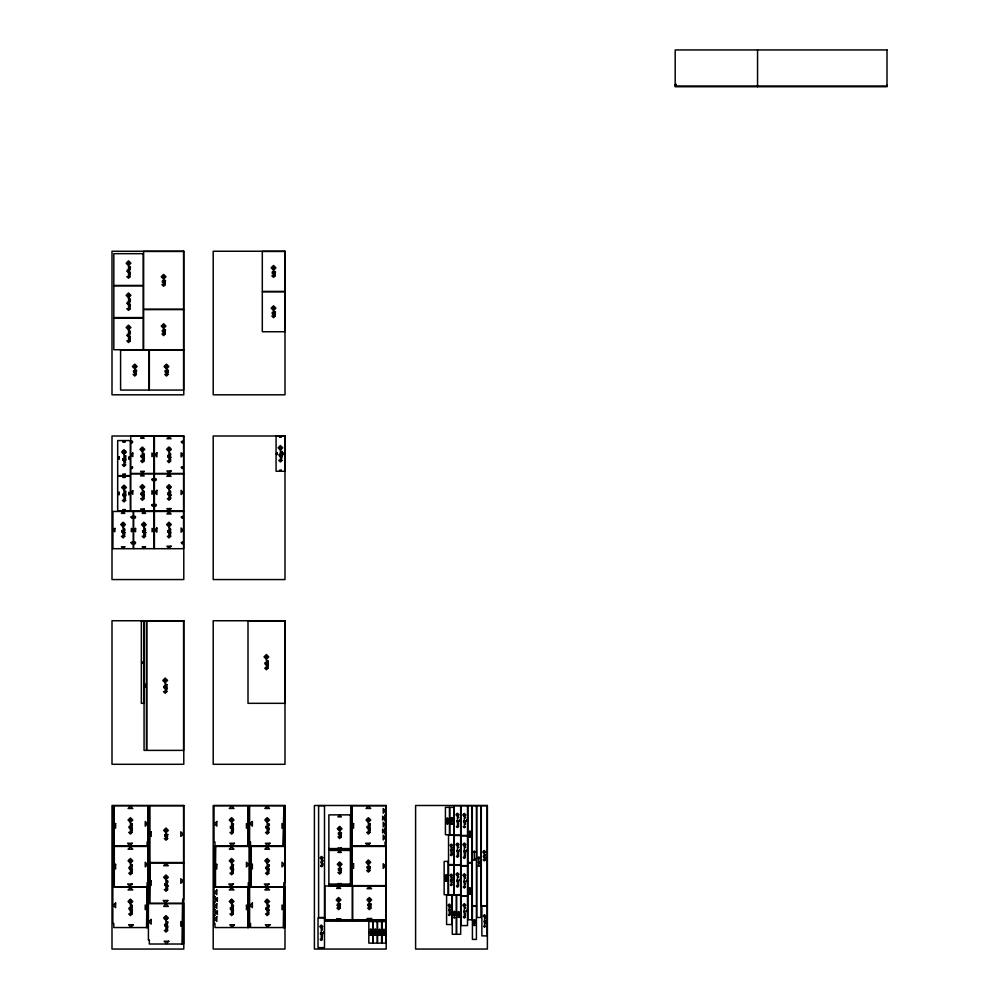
<?xml version="1.0" encoding="UTF-8"?>
<svg xmlns="http://www.w3.org/2000/svg" width="999" height="999" viewBox="0 0 999 999"><rect width="100%" height="100%" fill="white"/><g stroke="black" fill="none" stroke-linecap="round" stroke-linejoin="round"><path stroke-width="1.5" d="M128.796 274.55L130.07 275.187M128.796 306.705L130.07 307.33M128.796 338.861L130.07 339.485M166.246 836.513L167.52 837.137M339.897 834.864L341.183 835.489M339.897 870.429L341.183 871.053M338.836 905.993L340.122 906.617M368.656 868.368L369.917 869.055M369.58 905.993L370.866 906.617M379.932 933.553L379.87 934.465M384.315 933.553L384.253 934.465M124.65 458.466L125.812 458.254M124.65 493.906L125.812 493.706M165.846 686.825L166.995 686.613M267.045 663.286L268.194 663.086M267.045 666.683L268.194 666.47M321.953 861.812L322.677 861.675M484.64 855.931L485.352 855.793M470.379 892.669L470.217 893.755M232.018 826.797L233.092 827.459M232.018 908.291L233.092 908.94M267.582 826.797L268.669 827.459M267.582 908.291L268.669 908.94M474.775 858.303L474.987 859.327M479.495 861.862L479.645 861.675M447.902 822.339L447.714 822.964M449.612 907.991L449.438 907.979M484.89 918.73L484.715 918.718M322.277 929.932L322.377 929.819M322.215 937.849L322.34 937.911M451.998 847.989L452.072 847.889M451.998 877.996L452.072 877.909M474.075 851.635L474.5 852.06M484.265 916.108L484.74 916.582M127.71 270.891L127.298 271.378L128.109 270.379L127.273 270.03M127.71 303.047L127.298 303.534L128.109 302.535L127.273 302.185M127.71 335.202L127.298 335.689L128.109 334.69L127.273 334.34M162.775 282.005L162.775 281.693M133.941 371.765L133.941 371.441M162.775 331.343L162.775 331.019M123.177 459.752L123.177 459.44M165.622 371.765L165.622 371.441M123.177 494.88L122.765 495.367L123.589 494.368L122.74 494.018M141.533 456.168L141.134 456.655L141.945 455.656L141.096 455.307M122.265 531.743L122.265 531.418M141.533 493.793L141.134 494.28L141.945 493.281L141.096 492.932M168.157 456.168L167.757 456.655L168.569 455.656L167.72 455.307M143.007 531.743L143.007 531.418M168.157 493.793L167.757 494.28L168.569 493.281L167.72 492.932M272.715 273.089L272.715 272.777M168.157 531.743L168.157 531.418M272.715 313.424L272.715 313.112M164.36 687.337L164.36 687.012M279.608 455.357L279.608 455.044M129.595 827.534L129.595 827.222M129.595 868.281L129.595 867.969M129.595 909.028L129.595 908.715M165.16 835.776L165.16 835.464M165.16 884.752L165.16 884.44M265.559 663.798L265.559 663.486M165.16 925.499L165.16 925.186M230.794 827.534L230.794 827.222M230.794 868.281L230.794 867.969M266.358 827.534L266.358 827.222M230.794 909.028L230.794 908.715M266.358 868.281L266.358 867.969M266.358 909.028L266.358 908.715M321.041 862.624L320.941 861.962M338.811 834.128L338.811 833.815M338.811 869.692L338.811 869.38M367.557 827.534L367.557 827.222M320.654 933.141L320.604 933.99L320.467 933.066M337.749 904.944L337.35 905.431L338.162 904.432L337.312 904.083M367.557 867.694L367.557 867.382M368.494 904.944L368.094 905.431L368.906 904.432L368.057 904.083M456.655 820.716L456.78 821.64L456.83 820.791M463.786 822.189L463.686 820.966M456.655 850.511L456.78 851.435L456.83 850.586M463.786 851.797L463.686 851.123M456.655 880.319L456.78 881.243L456.83 880.394M463.786 881.955L463.686 881.268M483.441 856.006L483.566 856.892L483.628 856.081M463.786 911.937L463.686 911.25M484.128 921.84L484.053 921.29M131.631 827.522L131.518 826.822L131.369 827.522M131.631 868.268L131.518 867.569L131.369 868.268M232.829 868.268L232.717 867.569L232.567 868.268M268.394 868.268L268.281 867.569L268.132 868.268M369.593 827.522L369.48 826.822L369.33 827.522M479.345 863.136L479.07 862.524M452.122 883.016L451.71 882.616M485.339 857.517L484.84 857.03M128.534 265.559L130.894 263.212L128.534 260.851L126.186 263.212L128.534 265.559L128.534 276.598M128.534 297.714L130.894 295.367L128.534 293.007L126.186 295.367L128.534 297.714L128.534 308.753M163.611 279.096L165.959 276.748L163.611 274.4L161.251 276.748L163.611 279.096L163.611 284.64M128.534 329.87L130.894 327.522L128.534 325.162L126.186 327.522L128.534 329.87L128.534 340.896M163.611 328.434L165.959 326.086L163.611 323.726L161.251 326.086L163.611 328.434L163.611 333.978M134.778 368.856L137.125 366.508L134.778 364.148L132.417 366.508L134.778 368.856L134.778 374.4M166.458 368.856L168.806 366.508L166.458 364.148L164.111 366.508L166.458 368.856L166.458 374.4M273.539 270.192L275.899 267.832L273.539 265.484L271.191 267.832L273.539 270.192L273.539 275.736M124.013 454.395L126.361 452.035L124.013 449.687L121.653 452.035L124.013 454.395L124.013 464.847M273.539 310.514L275.899 308.167L273.539 305.819L271.191 308.167L273.539 310.514L273.539 316.059M142.37 451.735L144.718 449.388L142.37 447.028L140.01 449.388L142.37 451.735L142.37 460.964M124.013 489.835L126.361 487.487L124.013 485.127L121.653 487.487L124.013 489.835L124.013 500.299M168.993 451.673L171.341 449.313L168.993 446.965L166.633 449.313L168.993 451.673L168.993 461.038M142.37 489.298L144.718 486.938L142.37 484.59L140.01 486.938L142.37 489.298L142.37 498.663M123.102 526.923L125.449 524.562L123.102 522.215L120.742 524.562L123.102 526.923L123.102 536.288M168.993 489.36L171.341 487.012L168.993 484.652L166.633 487.012L168.993 489.36L168.993 498.601M143.831 526.985L146.191 524.637L143.831 522.277L141.483 524.637L143.831 526.985L143.831 536.226M168.993 526.923L171.341 524.562L168.993 522.215L166.633 524.562L168.993 526.923L168.993 536.288M280.419 450.124L282.717 447.827L280.419 445.529L278.122 447.827L280.419 450.124L280.419 460.327M145.242 685.214L145.242 684.315L145.242 686.713M165.197 682.767L167.545 680.419L165.197 678.059L162.837 680.419L165.197 682.767L165.197 691.633M266.396 659.228L268.743 656.88L266.396 654.52L264.036 656.88L266.396 659.228L266.396 668.094M130.419 822.427L132.78 820.067L130.419 817.719L128.072 820.067L130.419 822.427L130.419 832.379M130.419 863.173L132.78 860.813L130.419 858.466L128.072 860.813L130.419 863.173L130.419 873.126M165.984 832.741L168.344 830.381L165.984 828.034L163.636 830.381L165.984 832.741L165.984 838.548M130.419 903.845L132.78 901.498L130.419 899.137L128.072 901.498L130.419 903.845L130.419 913.948M165.984 879.644L168.344 877.297L165.984 874.937L163.636 877.297L165.984 879.644L165.984 889.61M231.618 822.352L233.978 820.004L231.618 817.657L229.27 820.004L231.618 822.352L231.618 832.454M165.984 920.316L168.344 917.969L165.984 915.608L163.636 917.969L165.984 920.316L165.984 930.419M267.183 822.352L269.543 820.004L267.183 817.657L264.835 820.004L267.183 822.352L267.183 832.454M231.618 863.173L233.978 860.813L231.618 858.466L229.27 860.813L231.618 863.173L231.618 873.126M267.183 863.173L269.543 860.813L267.183 858.466L264.835 860.813L267.183 863.173L267.183 873.126M231.618 903.845L233.978 901.498L231.618 899.137L229.27 901.498L231.618 903.845L231.618 913.948M339.648 831.093L341.995 828.733L339.648 826.385L337.287 828.733L339.648 831.093L339.648 836.9M267.183 903.845L269.543 901.498L267.183 899.137L264.835 901.498L267.183 903.845L267.183 913.948M321.553 859.34L323.014 857.879L321.553 856.418L320.092 857.879L321.553 859.34L321.553 865.746M368.381 822.427L370.741 820.067L368.381 817.719L366.034 820.067L368.381 822.427L368.381 832.379M339.648 866.657L341.995 864.297L339.648 861.95L337.287 864.297L339.648 866.657L339.648 872.464M368.381 864.659L370.741 862.299L368.381 859.952L366.034 862.299L368.381 864.659L368.381 870.466M338.586 902.222L340.934 899.874L338.586 897.514L336.226 899.874L338.586 902.222L338.586 908.029M321.291 928.059L322.789 926.56L321.291 925.049L319.78 926.56L321.291 928.059L321.291 939.397M447.427 819.48L448.226 818.681L447.427 817.881L446.628 818.681L447.427 819.48L447.427 823.663M451.81 819.192L452.609 818.393L451.81 817.594L451.011 818.393L451.81 819.192L451.81 823.95M369.33 902.222L371.678 899.874L369.33 897.514L366.97 899.874L369.33 902.222L369.33 908.029M457.467 816.258L458.978 814.759L457.467 813.248L455.956 814.759L457.467 816.258L457.467 826.51M464.323 816.445L465.821 814.934L464.323 813.423L462.812 814.934L464.323 816.445L464.323 826.685M451.198 846.478L452.41 845.266L451.198 844.043L449.987 845.266L451.198 846.478L451.198 854.807M370.829 930.481L371.628 929.682L370.829 928.883L370.03 929.682L370.829 930.481L370.829 935.239M469.905 832.542L470.704 831.742L469.905 830.943L469.105 831.742L469.905 832.542L469.905 836.725M457.467 846.066L458.978 844.555L457.467 843.044L455.956 844.555L457.467 846.066L457.467 856.305M375.212 930.481L376.011 929.682L375.212 928.883L374.413 929.682L375.212 930.481L375.212 935.239M379.595 930.768L380.394 929.969L379.595 929.17L378.796 929.969L379.595 930.768L379.595 934.952M464.323 846.041L465.821 844.542L464.323 843.031L462.812 844.542L464.323 846.041L464.323 857.379M383.978 930.768L384.777 929.969L383.978 929.17L383.179 929.969L383.978 930.768L383.978 934.952M446.141 876.198L446.94 875.399L446.141 874.6L445.342 875.399L446.141 876.198L446.141 880.968M474.338 852.684L475.187 851.835L474.338 850.986L473.501 851.835L474.338 852.684L474.338 859.827M451.198 876.498L452.41 875.274L451.198 874.063L449.987 875.274L451.198 876.498L451.198 884.752M457.467 875.823L458.978 874.312L457.467 872.801L455.956 874.312L457.467 875.823L457.467 886.15M478.846 858.591L479.695 857.741L478.846 856.892L477.997 857.741L478.846 858.591L478.846 865.696M484.24 853.458L485.689 851.997L484.24 850.536L482.779 851.997L484.24 853.458L484.24 859.852M464.323 876.747L465.821 875.236L464.323 873.738L462.812 875.236L464.323 876.747L464.323 886.987M449.288 906.468L450.499 905.256L449.288 904.033L448.064 905.256L449.288 906.468L449.288 914.722M469.905 889.472L470.704 888.673L469.905 887.874L469.105 888.673L469.905 889.472L469.905 894.23M454.283 912.824L455.082 912.025L454.283 911.225L453.484 912.025L454.283 912.824L454.283 917.594M464.323 906.68L465.821 905.169L464.323 903.67L462.812 905.169L464.323 906.68L464.323 917.007M458.666 913.123L459.465 912.324L458.666 911.525L457.867 912.324L458.666 913.123L458.666 917.294M474.413 921.178L475.212 920.379L474.413 919.579L473.613 920.379L474.413 921.178L474.413 925.361M484.552 917.207L485.776 915.983L484.552 914.772L483.341 915.983L484.552 917.207L484.552 926.348M143.993 454.17L143.656 453.146L143.332 454.195M170.617 454.095L170.28 453.084L169.955 454.133M143.993 491.733L143.656 490.709L143.332 491.758M170.617 491.795L170.28 490.771L169.955 491.82M124.725 529.358L124.388 528.334L124.063 529.383M145.467 529.42L145.13 528.396L144.805 529.445M170.617 529.358L170.28 528.334L169.955 529.383M129.133 262.999C128.409 260.477 127.872 264.398 128.209 262.05M129.133 296.453C128.409 293.968 127.872 297.839 128.209 295.529M129.133 327.31C128.409 324.787 127.872 328.708 128.209 326.361M129.133 328.609C128.409 326.086 127.872 330.007 128.209 327.672M142.957 449.163C142.233 446.678 141.708 450.537 142.033 448.226M142.957 488.036C142.233 485.551 141.708 489.41 142.033 487.112M169.58 486.775C168.856 484.315 168.332 488.136 168.669 485.851M168.406 524.775C169.143 527.297 169.68 523.376 169.343 525.724M169.593 524.35C168.856 521.84 168.319 525.749 168.656 523.414M232.218 821.091C231.493 818.581 230.944 822.489 231.293 820.154M231.031 901.71C231.768 904.22 232.305 900.311 231.968 902.646M321.903 858.553L321.366 858.016M457.854 814.622L457.255 814.01M464.697 814.797L464.11 814.197M321.641 926.373L321.091 925.811M451.511 875.174L451.024 874.674M464.697 905.032L464.11 904.432M142.507 661.837L142.507 662.799M232.829 827.459L232.717 826.747L232.567 827.459M167.195 884.739L167.083 884.04L166.933 884.739M131.631 908.94L131.518 908.241L131.369 908.94M268.394 827.459L268.281 826.747L268.132 827.459M167.195 925.424L167.083 924.712L166.933 925.424M232.829 908.94L232.717 908.241L232.567 908.94M268.394 908.94L268.281 908.241L268.132 908.94M129.87 269.742L129.62 269.081L129.433 269.767M129.87 301.898L129.62 301.236L129.433 301.923M129.87 334.053L129.62 333.391L129.433 334.078M125.35 461.975L125.1 461.313L124.9 462M125.35 497.415L125.1 496.753L124.9 497.44M281.73 457.53L281.481 456.88L281.293 457.554M470.367 835.064L470.129 834.128M470.367 893.743L470.429 893.081M144.093 455.169L143.007 455.069M170.742 455.082L169.63 455.007M144.118 492.707L143.007 492.632M170.717 492.794L169.63 492.694M124.825 530.357L123.726 530.257M145.554 530.419L144.468 530.319M170.717 530.357L169.63 530.257M450.686 850.161L450.537 850.549M450.686 880.144L450.649 880.818L450.537 880.082M130.819 826.872L131.893 827.522M130.819 867.607L131.893 868.268M166.383 884.09L167.47 884.739M130.819 908.291L131.893 908.94M232.018 867.607L233.092 868.268M267.582 867.607L268.669 868.268M166.383 924.762L167.47 925.424M368.781 826.872L369.867 827.522M128.034 294.205L127.86 295.105L128.621 294.23L129.445 295.155M163.099 276.885L162.924 277.772L163.699 276.91L164.51 277.834M122.602 524.712L122.427 525.599L123.177 524.737L123.988 525.649M164.685 679.258L164.51 680.157L165.285 679.283L166.096 680.207M266.683 820.129L266.496 821.028L267.27 820.154L268.094 821.091M165.522 918.168L165.359 919.005L166.071 918.193L166.833 919.055M463.998 815.022L464.897 815.634M450.949 844.667L451.66 845.142M457.142 843.818L458.042 844.43M464.023 843.793L464.86 844.367M457.142 873.576L458.042 874.187M463.998 874.5L464.897 875.099M463.998 875.336L464.897 875.936M449.026 904.657L449.75 905.843L448.838 905.481M484.303 915.396L485.027 915.883M163.187 275.599C161.651 276.748 165.534 276.76 164.073 275.624M163.212 326.298C161.763 327.385 165.422 327.397 164.048 326.323M123.589 487.649C122.053 488.798 125.936 488.811 124.475 487.674M124.975 498.176L125.012 498.888L125.612 498.189M129.995 818.918C128.446 820.079 132.368 820.104 130.906 818.943M129.995 820.216C128.446 821.378 132.368 821.403 130.906 820.241M165.572 829.232C164.048 830.369 167.894 830.381 166.458 829.257M231.194 818.855C229.633 820.017 233.579 820.029 232.105 818.88M129.982 900.336C128.409 901.523 132.405 901.535 130.906 900.361M231.194 860.963C229.633 862.125 233.579 862.149 232.105 860.988M266.77 859.664C265.235 860.801 269.106 860.826 267.657 859.689M339.21 864.447C337.662 865.609 341.596 865.634 340.122 864.472M338.162 898.713C336.601 899.874 340.534 899.899 339.061 898.738M457.192 874.412L457.23 875.049L457.767 874.437M469.767 888.273L469.63 888.973M464.048 905.269L464.073 905.906L464.622 905.281M451.635 853.596L451.935 853.196M322.565 863.436L322.165 862.911M465.372 824.587L464.947 824.038M465.372 884.889L464.947 884.352M162.338 281.543L163.187 281.169L162.338 280.831M272.265 272.64L273.114 272.265L272.265 271.915M162.338 330.881L163.187 330.507L162.338 330.157M133.504 371.303L134.353 370.929L133.504 370.579M272.265 312.962L273.114 312.587L272.265 312.25M165.185 371.303L166.034 370.929L165.185 370.579M122.74 459.29L123.589 458.916L122.74 458.566M279.183 454.907L280.007 454.545L279.183 454.208M121.828 531.281L122.677 530.906L121.828 530.556M142.57 531.281L143.406 530.906L142.57 530.556M167.72 531.281L168.569 530.906L167.72 530.556M163.923 686.875L164.773 686.5L163.923 686.151M265.122 663.336L265.971 662.961L265.122 662.612M129.146 827.085L129.995 826.71L129.146 826.36M164.723 835.314L165.559 834.939L164.723 834.59M129.146 867.831L129.995 867.444L129.146 867.107M230.344 827.085L231.194 826.71L230.344 826.36M265.921 827.085L266.758 826.71L265.921 826.36M164.723 884.302L165.559 883.928L164.723 883.578M129.146 908.566L129.995 908.191L129.146 907.841M230.344 867.831L231.194 867.444L230.344 867.107M338.374 833.666L339.223 833.291L338.374 832.954M265.921 867.831L266.758 867.444L265.921 867.107M367.12 827.085L367.957 826.71L367.12 826.36M164.723 925.049L165.559 924.662L164.723 924.325M230.344 908.566L231.194 908.191L230.344 907.841M338.374 869.242L339.223 868.855L338.374 868.518M265.921 908.566L266.758 908.191L265.921 907.841M463.736 821.765L463.499 820.891M367.12 867.232L367.957 866.857L367.12 866.52M469.48 834.527L469.755 834.565M478.384 862.025L478.546 862.487M448.851 910.501L448.626 910.052M453.858 915.096L454.133 915.146M458.241 915.096L458.516 915.146M129.133 274.837L130.07 274.475M129.133 306.98L130.07 306.631M129.133 339.136L130.07 338.786M166.583 836.787L167.52 836.438M340.247 835.139L341.183 834.789M340.247 870.703L341.183 870.354M368.981 868.705L369.917 868.356M339.185 906.268L340.122 905.918M369.93 906.268L370.866 905.918M451.935 818.78L451.948 818.006M129.171 274.263L129.882 273.564M164.236 282.367L164.96 281.656M129.171 306.418L129.882 305.719M274.176 273.451L274.887 272.752M129.171 338.574L129.882 337.874M164.236 331.693L164.96 330.994M274.176 313.786L274.887 313.074M135.414 372.115L136.126 371.416M167.095 372.115L167.807 371.416M124.65 457.892L125.362 457.192M143.007 456.106L143.819 455.469M143.007 459.34L143.719 458.641M169.63 456.043L170.342 455.332M169.63 459.415L170.342 458.716M124.65 493.344L125.362 492.632M143.007 493.668L143.719 492.969M281.044 453.546L281.743 452.859M143.007 497.04L143.819 496.403M169.63 493.731L170.342 493.031M169.63 496.978L170.342 496.266M123.739 531.293L124.45 530.594M123.739 534.665L124.45 533.966M144.468 531.356L145.18 530.656M144.468 534.602L145.18 533.891M169.63 531.293L170.342 530.594M169.63 534.665L170.342 533.966M165.834 686.251L166.546 685.551M165.834 689.647L166.546 688.948M267.033 662.724L267.744 662.012M267.033 666.108L267.744 665.409M131.056 830.756L131.768 830.057M166.621 836.225L167.333 835.526M232.255 830.831L232.967 830.132M131.056 871.503L131.768 870.803M267.819 830.831L268.531 830.132M340.284 834.577L340.996 833.878M166.621 887.986L167.333 887.274M369.018 830.756L369.842 830.132M232.255 871.503L232.967 870.803M267.819 871.503L268.531 870.803M131.056 912.324L131.768 911.612M340.284 870.141L341.096 869.505M369.018 868.143L369.73 867.444M166.621 928.795L167.333 928.096M232.255 912.324L232.967 911.612M267.819 912.324L268.531 911.612M339.223 905.706L340.047 905.069M369.967 905.706L370.791 905.069M449.875 913.198L450.212 913.998M454.92 913.311L454.807 913.935M675.187 84.253L676.186 84.253M675.187 85.252L676.186 85.252M675.187 86.014L887 86.014M127.635 263.861L129.458 263.861L128.859 263.361M129.171 266.97L130.432 266.97M272.64 267.183L274.463 267.183L273.863 266.683M129.171 267.882L130.432 267.882M127.273 270.891L127.71 271.216M127.273 271.616L128.097 272.128M274.176 271.603L275.437 271.603M274.176 272.515L275.437 272.515M272.265 273.489L273.102 274.013M275.062 273.664L274.375 274.325M274.176 274.325L275.062 274.325M164.236 280.519L165.497 280.519M164.236 281.431L165.497 281.431M162.338 282.405L163.162 282.917M165.122 282.58L164.435 283.229M164.236 283.229L165.122 283.229M129.171 299.126L130.432 299.126M129.171 300.037L130.432 300.037M127.273 303.047L127.71 303.371M127.273 303.771L128.097 304.283M274.176 311.938L275.437 311.938M274.176 312.849L275.437 312.849M272.265 313.823L273.102 314.335M275.062 313.998L274.375 314.648M274.176 314.648L275.062 314.648M162.775 325.749L164.46 325.749L163.262 324.925L163.262 326.024M164.236 329.845L165.497 329.845M164.236 330.756L165.497 330.756M129.171 331.281L130.432 331.281M162.338 331.743L163.162 332.255M165.122 331.905L164.435 332.567M129.171 332.192L130.432 332.192M164.236 332.567L165.122 332.567M127.273 335.202L127.71 335.514M127.273 335.914L128.097 336.438M135.414 370.267L136.676 370.267M167.095 370.267L168.356 370.267M135.414 371.178L136.676 371.178M167.095 371.178L168.356 371.178M133.504 372.165L134.328 372.677M165.185 372.165L166.021 372.677M136.301 372.327L135.602 372.989M167.982 372.327L167.283 372.989M135.414 372.989L136.301 372.989M167.095 372.989L167.982 372.989M279.558 448.476L281.306 448.476L280.731 447.989M281.044 451.498L282.28 451.498L281.044 452.072L282.28 452.622L281.044 452.622M282.193 453.896L281.056 454.095M143.893 454.408L143.194 455.069M170.517 454.345L169.818 455.007M281.044 454.82L282.28 454.82M124.638 455.806L125.911 455.806L124.638 456.393L125.911 456.955L124.638 456.955M279.183 455.744L279.995 456.256M281.044 455.706L282.28 455.706M141.096 456.168L141.533 456.493M167.72 456.168L168.157 456.493M141.096 456.893L141.92 457.405M167.72 456.893L168.544 457.405M169.63 456.768C171.965 455.931 170.205 458.866 170.192 456.768M143.007 457.317L144.256 457.317M169.63 457.829L170.891 457.829M143.007 458.004L143.906 458.004M169.63 458.479L170.242 457.829M281.044 458.603L281.88 458.266M124.638 459.203L125.911 459.203M143.007 459.552L144.168 459.552M169.63 459.627L170.792 459.627M122.74 460.152L123.564 460.664M124.638 460.114L125.911 460.114M124.638 491.246L125.911 491.246L124.638 491.833L125.911 492.407L124.638 492.407M143.893 491.97L143.194 492.632M170.517 492.032L169.818 492.694M141.096 493.793L141.533 494.118M167.72 493.793L168.157 494.118M141.096 494.517L141.92 495.029M143.007 494.405C145.342 493.556 143.581 496.491 143.569 494.405M167.72 494.517L168.544 495.029M124.638 494.642L125.911 494.642M122.74 494.88L123.177 495.204M169.63 494.942L170.879 494.942M122.74 495.604L123.564 496.116M124.638 495.554L125.911 495.554M143.007 495.454L144.268 495.454M169.63 495.629L170.529 495.629M143.007 496.103L143.619 495.454M143.007 497.252L144.168 497.252M169.63 497.177L170.792 497.177M143.007 525.524L144.68 525.524L143.494 524.712L143.494 525.786M124.613 529.595L123.926 530.257M145.355 529.657L144.668 530.319M170.517 529.595L169.818 530.257M123.726 532.03C126.074 531.181 124.313 534.115 124.301 532.03M169.63 532.03C171.965 531.181 170.205 534.115 170.192 532.03M121.828 532.142L122.652 532.654M142.57 532.142L143.394 532.654M167.72 532.142L168.544 532.654M144.468 532.567L145.729 532.567M123.726 533.079L125 533.079M169.63 533.079L170.891 533.079M144.468 533.254L145.379 533.254M123.726 533.728L124.351 533.079M169.63 533.728L170.242 533.079M123.726 534.877L124.9 534.877M144.468 534.815L145.642 534.815M169.63 534.877L170.792 534.877M265.572 656.53L267.22 656.53L266.046 655.731L266.046 656.793M265.122 664.198L265.946 664.71M267.033 664.023L268.294 664.023L267.033 664.61L268.294 665.172L267.033 665.172M164.298 681.068L166.096 681.068L165.509 680.581M165.834 687.562L167.095 687.562L165.834 688.149L167.095 688.711L165.834 688.711M163.923 687.737L164.748 688.249M166.995 690.009L165.846 690.222M457.867 817.17L458.678 817.17M464.722 817.344L465.534 817.344M457.867 817.756L458.678 817.756M464.722 817.931L465.534 817.931M367.495 819.417L369.293 819.417L368.706 818.918M457.867 820.816L458.678 820.816M464.722 821.003L465.534 821.003M457.867 821.265L458.691 821.265M464.722 821.44L465.534 820.691M457.867 822.976L458.691 822.976M464.722 823.151L465.546 823.151M464.722 823.563L465.209 822.652M232.255 823.775L233.516 823.775M267.819 823.775L269.081 823.775M131.056 823.838L132.318 823.838M369.018 823.838L370.279 823.838M457.867 824.163L458.678 824.163M131.056 824.749L132.318 824.749M232.255 824.687L233.516 824.687M267.819 824.687L269.081 824.687M369.018 824.749L370.279 824.749M457.867 825.599L458.616 825.599M232.255 825.873L233.167 825.873M267.819 825.873L268.731 825.873M131.056 825.948L131.968 825.948M369.018 825.948L369.93 825.948M232.255 826.535L232.879 825.873M267.819 826.535L268.444 825.873M131.056 826.61L131.681 825.948M369.018 826.61L369.642 825.948M129.146 827.934L129.982 828.458M230.344 827.934L231.181 828.458M265.921 827.934L266.745 828.458M367.12 827.934L367.944 828.458M232.255 828.183C234.59 827.347 232.842 830.281 232.829 828.183M267.819 828.183C270.155 827.347 268.406 830.281 268.394 828.183M131.056 828.733L132.318 828.733M369.018 828.733L370.279 828.733M232.255 829.245L233.529 829.245M267.819 829.245L269.093 829.245M131.056 829.42L131.955 829.42M369.018 829.42L369.93 829.42M338.798 829.62L340.497 829.62L339.298 828.783L339.298 829.894M232.255 829.894L232.879 829.245M267.819 829.894L268.444 829.245M131.056 830.968L132.218 830.968M232.255 831.043L233.416 831.043M267.819 831.043L268.993 831.043M369.018 830.968L370.192 830.968M470.554 834.427L470.217 835.077M338.374 834.527L339.198 835.039M164.723 836.175L165.547 836.687M463.786 845.104L464.86 845.104L464.098 844.58L464.098 845.279M457.867 846.965L458.678 846.965M464.722 846.952L465.534 846.952M451.523 847.202L452.172 847.202M457.867 847.552L458.678 847.552M464.722 847.539L465.534 847.539M451.523 847.676L452.172 847.676M328.871 848.588L350.412 848.588M328.871 849.113L350.412 849.113M451.523 850.149L452.172 850.149M451.523 850.511L452.185 850.511M457.867 850.624L458.678 850.624M464.722 850.599L465.534 850.599M457.867 851.061L458.691 851.061M464.722 851.048L465.546 851.048M451.523 851.772L452.185 851.885M483.728 851.785L484.752 851.785L484.016 851.273L484.016 851.947M451.523 852.609L451.823 852.609M464.722 852.622L465.546 852.759M457.867 852.771L458.691 852.771M451.523 853.146L452.185 853.146M457.867 853.97L458.678 853.97M464.722 853.945L465.534 853.945M464.722 855.206L465.422 855.269M457.867 855.406L458.616 855.406M321.029 857.679L322.078 857.679L321.341 857.167L321.341 857.841M484.627 857.716L485.414 857.716M484.627 858.853L485.414 858.978M129.52 860.164L131.344 860.164L130.744 859.664M129.52 861.463L131.344 861.463L130.744 860.963M367.532 861.987L369.255 861.987L368.032 861.15L368.032 862.262M321.94 863.598L322.739 863.598M338.748 863.648L340.559 863.648L339.96 863.148M131.056 864.585L132.318 864.585M232.255 864.585L233.516 864.585M267.819 864.585L269.081 864.585M321.94 864.734L322.727 864.734M321.94 864.859L322.727 864.859M131.056 865.496L132.318 865.496M232.255 865.496L233.516 865.496M267.819 865.496L269.081 865.496M131.056 866.695L131.968 866.695M232.255 866.695L233.167 866.695M267.819 866.695L268.731 866.695M131.056 867.357L131.681 866.695M232.255 867.357L232.879 866.695M267.819 867.357L268.444 866.695M367.12 868.094L367.944 868.606M129.146 868.68L129.982 869.192M230.344 868.68L231.181 869.192M265.921 868.68L266.745 869.192M131.056 869.48L132.318 869.48M232.255 869.48L233.516 869.48M267.819 869.48L269.081 869.48M131.056 870.166L131.955 870.166M232.255 870.166L233.154 870.166M267.819 870.166L268.731 870.166M338.374 870.092L339.198 870.604M131.056 871.715L132.218 871.715M232.255 871.715L233.416 871.715M267.819 871.715L268.993 871.715M457.867 876.722L458.678 876.722M165.21 876.91L166.783 876.91L165.659 876.135L165.659 877.159M451.523 877.222L452.172 877.222M457.867 877.309L458.678 877.309M451.523 877.696L452.172 877.696M464.722 877.659L465.534 877.659M165.21 878.196L166.783 878.196L165.659 877.422L165.659 878.446M464.722 878.233L465.534 878.233M451.523 880.169L452.172 880.169M457.867 880.381L458.678 880.381M451.523 880.519L452.185 880.519M457.867 880.818L458.691 880.818M166.621 881.056L167.882 881.056M464.722 881.305L465.534 881.305M464.722 881.742L465.546 881.742M166.621 881.967L167.882 881.967M451.523 881.905L452.185 881.905M457.867 882.529L458.691 882.529M166.621 883.166L167.532 883.166M457.867 883.416L458.241 883.416M464.722 883.453L465.546 883.453M166.621 883.828L167.245 883.166M328.871 884.152L350.412 884.152M457.867 884.09L458.691 884.09M328.871 884.677L350.412 884.677M164.723 885.151L165.547 885.676M457.867 885.251L458.616 885.251M166.621 885.951L167.882 885.951M166.621 886.637L167.532 886.637M166.621 888.186L167.795 888.186M368.444 899.2L370.217 899.2L369.642 898.713M337.687 900.524L339.498 900.524L338.898 900.024M230.719 900.836L232.542 900.836L231.943 900.336M266.271 900.848L268.119 900.848L267.507 900.336M337.312 904.944L337.749 905.256M368.057 904.944L368.494 905.256M131.056 905.256L132.318 905.256M232.255 905.256L233.516 905.256M267.819 905.256L269.081 905.256M337.312 905.656L338.137 906.18M368.057 905.656L368.881 906.18M131.056 906.168L132.318 906.168M232.255 906.168L233.516 906.168M267.819 906.168L269.081 906.168M449.612 907.192L450.262 907.192M131.056 907.367L131.968 907.367M232.255 907.367L233.167 907.367M267.819 907.367L268.731 907.367M449.612 907.666L450.262 907.666M464.722 907.591L465.534 907.591M131.056 908.029L131.681 907.367M232.255 908.029L232.879 907.367M267.819 908.029L268.444 907.367M464.722 908.166L465.534 908.166M129.146 909.427L129.982 909.939M230.344 909.427L231.181 909.939M265.921 909.427L266.745 909.939M131.056 909.677C133.391 908.828 131.643 911.762 131.631 909.677M232.255 909.677C234.59 908.828 232.842 911.762 232.829 909.677M267.819 909.677C270.155 908.828 268.406 911.762 268.394 909.677M449.612 910.139L450.262 910.139M449.612 910.501L450.274 910.501M131.056 910.726L132.33 910.726M232.255 910.726L233.529 910.726M267.819 910.726L269.093 910.726M464.722 911.238L465.534 911.238M131.056 911.375L131.681 910.726M232.255 911.375L232.879 910.726M267.819 911.375L268.444 910.726M464.722 911.675L465.546 911.675M449.612 911.875L450.274 911.875M131.056 912.524L132.218 912.524M232.255 912.524L233.416 912.524M267.819 912.524L268.993 912.524M449.612 912.836L450.262 912.836M464.722 913.386L465.546 913.386M464.722 914.272L465.097 914.272M464.722 914.947L465.546 914.947M464.722 916.108L465.472 916.108M165.16 917.631L166.833 917.631L165.647 916.82L165.647 917.894M484.89 917.931L485.539 917.931M484.89 918.406L485.539 918.406M324.875 919.717L352.297 919.717M352.672 919.717L385.976 919.717M324.875 920.254L352.297 920.254M352.672 920.254L385.976 920.254M484.89 920.878L485.539 920.878M484.89 921.228L485.539 921.228M166.621 921.727L167.882 921.727M166.621 922.639L167.882 922.639M484.89 922.502L485.539 922.614M484.89 923.576L485.539 923.576M166.621 923.838L167.532 923.838M166.621 924.5L167.245 923.838M164.723 925.898L165.547 926.41M166.621 926.148C168.956 925.311 167.208 928.246 167.195 926.148M166.621 927.209L167.894 927.209M320.754 927.122L321.828 927.122L321.066 926.597L321.066 927.297M166.621 927.859L167.245 927.209M166.621 929.008L167.795 929.008M321.69 928.97L322.502 928.97M321.69 929.557L322.502 929.557M321.69 932.616L322.502 932.616M321.69 933.066L322.515 933.066M321.69 934.777L322.515 934.777M321.69 935.963L322.502 935.963M321.69 937.224L322.39 937.287M272.652 308.591L274.45 309.315L274.45 308.291M279.558 446.99L281.306 447.702L281.306 446.703M168.082 448.464L169.905 449.2L169.905 448.164M141.471 449.812L143.269 450.537L143.269 449.513M123.114 451.186L124.912 451.91L124.912 450.886M141.471 486.088L143.269 486.813L143.269 485.789M123.127 486.625L124.912 487.35L124.912 486.338M143.007 523.763L144.68 524.438L144.68 523.476M122.215 523.713L123.988 524.425L123.988 523.414M367.495 820.504L369.293 821.228L369.293 820.204M483.728 852.297L484.752 852.122M266.296 861.25L268.094 861.975L268.094 860.951M273.951 268.019C275.512 270.205 271.778 266.845 272.64 268.956M273.938 307.043C275.487 309.19 271.803 305.894 272.652 307.967M166.87 365.384C168.469 367.607 164.673 364.198 165.534 366.333M135.177 365.384C136.701 367.507 133.054 364.235 133.891 366.296M124.413 452.247C125.949 454.395 122.265 451.098 123.114 453.159M125.562 462.749L124.638 463.411M457.729 814.872L456.88 815.471M457.717 844.679L456.893 845.279M340.022 827.609C341.471 829.645 338.012 826.523 338.798 828.483M267.582 818.88C269.143 821.041 265.447 817.731 266.296 819.804M474.55 920.004L474.1 920.766M232.03 859.702C233.591 861.875 229.857 858.528 230.719 860.626M379.732 929.594L379.283 930.356M469.48 891.495L469.755 892.207L469.58 891.533M383.541 932.504L383.828 933.216M379.158 932.504L379.445 933.216M374.775 932.504L375.062 933.216M370.392 932.504L370.679 933.216M470.054 888.286L469.792 889.06M274.463 273.414L274.388 272.727L274.713 273.414M274.463 313.748L274.388 313.062L274.713 313.748M164.523 282.33L164.46 281.631L164.773 282.33M129.458 274.226L129.383 273.539L129.708 274.226M164.523 331.656L164.46 330.969L164.773 331.656M281.331 453.509L281.256 452.834L281.568 453.509M129.458 306.381L129.383 305.694L129.708 306.381M167.382 372.078L167.308 371.391L167.632 372.078M129.458 338.536L129.383 337.849L129.708 338.536M135.702 372.078L135.627 371.391L135.951 372.078M169.917 456.006L169.842 455.319L170.155 456.006M169.917 459.378L169.842 458.691L170.155 459.378M143.294 456.068L143.219 455.382L143.531 456.068M143.294 459.315L143.219 458.616L143.531 459.315M169.917 493.693L169.842 493.007L170.155 493.693M169.917 496.94L169.842 496.241L170.155 496.94M124.937 457.854L124.863 457.167L125.175 457.854M143.294 493.631L143.219 492.944L143.531 493.631M143.294 497.002L143.219 496.316L143.531 497.002M169.917 531.256L169.842 530.569L170.155 531.256M169.917 534.627L169.842 533.941L170.155 534.627M124.937 493.306L124.863 492.607L125.175 493.306M144.755 531.318L144.68 530.631L145.005 531.318M144.755 534.565L144.68 533.878L145.005 534.565M267.32 662.687L267.245 661.987L267.57 662.687M267.32 666.071L267.245 665.384L267.57 666.071M124.026 531.256L123.951 530.569L124.263 531.256M124.026 534.627L123.951 533.941L124.263 534.627M369.305 830.731L369.23 830.032L369.555 830.731M340.572 834.54L340.497 833.853L340.821 834.54M369.305 868.106L369.23 867.419L369.555 868.106M166.121 686.213L166.046 685.526L166.371 686.213M166.121 689.61L166.046 688.923L166.371 689.61M340.572 870.104L340.497 869.417L340.821 870.104M370.254 905.668L370.179 904.982L370.504 905.668M268.107 830.793L268.032 830.107L268.356 830.793M339.51 905.668L339.435 904.982L339.76 905.668M232.542 830.793L232.467 830.107L232.792 830.793M268.107 871.465L268.032 870.778L268.356 871.465M232.542 871.465L232.467 870.778L232.792 871.465M268.107 912.287L268.032 911.587L268.356 912.287M166.908 836.188L166.833 835.501L167.158 836.188M232.542 912.287L232.467 911.587L232.792 912.287M131.344 830.731L131.269 830.032L131.593 830.731M166.908 887.949L166.833 887.249L167.158 887.949M131.344 871.465L131.269 870.778L131.593 871.465M166.908 928.758L166.833 928.071L167.158 928.758M131.344 912.287L131.269 911.587L131.593 912.287M886.937 85.252L886.937 86.251M757.554 49.95L757.554 86.726M474.075 922.951L474.125 923.6M451.66 821.927L451.386 821.215L451.536 821.902M447.277 821.927L447.003 821.215L447.152 821.902M445.804 878.271L445.854 878.92M383.641 932.542L383.691 933.191M379.258 932.542L379.308 933.191M374.875 932.542L374.925 933.191M370.492 932.542L370.542 933.191M370.279 828.258L370.279 829.207M369.692 823.838L369.692 824.749M368.444 898.713L368.444 899.699M367.495 818.918L367.495 819.904M352.26 846.44L352.26 885.626M351.735 846.44L351.735 885.626M338.748 863.148L338.748 864.147M337.687 900.024L337.687 901.023M283.841 927.609L283.841 887.649L283.304 927.609M281.706 454.82L281.706 455.706M281.044 458.266L281.044 458.953M279.558 447.989L279.558 448.951M274.85 271.603L274.85 272.515M274.85 311.938L274.85 312.849M272.64 266.683L272.64 267.682M269.081 869.005L269.081 869.954M268.494 823.775L268.494 824.687M268.494 864.585L268.494 865.496M268.494 905.256L268.494 906.168M266.271 900.336L266.271 901.36M251.061 886.862L251.061 846.915L250.537 886.862M248.276 927.609L248.276 887.649L247.74 927.609M233.516 869.005L233.516 869.954M232.929 823.775L232.929 824.687M232.929 864.585L232.929 865.496M232.929 905.256L232.929 906.168M230.719 900.336L230.719 901.348M215.497 886.862L215.497 846.915L214.972 886.862M182.642 944.08L182.642 904.132L182.105 944.08M170.879 494.468L170.879 495.417M167.77 370.267L167.77 371.178M167.882 885.476L167.882 886.425M167.295 881.056L167.295 881.967M167.295 921.727L167.295 922.639M164.91 280.519L164.91 281.431M164.91 329.845L164.91 330.756M164.298 680.581L164.298 681.568M149.862 805.694L149.862 862.537M149.862 903.333L149.862 863.386L149.338 903.333M149.338 805.694L149.338 862.537M147.078 927.609L147.078 887.649L146.541 927.609M145.729 532.092L145.729 533.041M144.256 456.843L144.256 457.792M136.089 370.267L136.089 371.178M132.318 828.258L132.318 829.207M132.318 869.005L132.318 869.954M131.731 823.838L131.731 824.749M131.731 864.585L131.731 865.496M131.731 905.256L131.731 906.168M129.845 266.97L129.845 267.882M129.845 299.126L129.845 300.037M129.845 331.281L129.845 332.192M129.658 270.504L129.658 271.466M129.658 302.66L129.658 303.609M129.658 334.815L129.658 335.764M129.52 859.664L129.52 860.663M129.52 860.963L129.52 861.975M127.635 263.361L127.635 264.36M125.325 459.203L125.325 460.114M125.325 494.642L125.325 495.554M114.298 886.862L114.298 846.915L113.774 886.862M130.931 441.758C132.193 445.691 133.991 438.986 130.931 441.758M130.931 467.357C132.193 471.291 133.991 464.585 130.931 467.357M131.069 517.007C132.33 520.941 134.128 514.235 131.069 517.007M133.866 517.007C135.127 520.941 136.925 514.235 133.866 517.007M131.069 542.607C132.33 546.54 134.128 539.835 131.069 542.607M133.866 542.607C135.127 546.54 136.925 539.835 133.866 542.607M151.811 479.383C153.072 483.316 154.87 476.61 151.811 479.383M154.608 479.383C155.869 483.316 157.667 476.61 154.608 479.383M151.811 504.982C153.072 508.916 154.87 502.21 151.811 504.982M154.608 504.982C155.869 508.916 157.667 502.21 154.608 504.982M181.381 441.758C182.642 445.691 184.44 438.986 181.381 441.758M181.381 467.357C182.642 471.291 184.44 464.585 181.381 467.357M181.381 517.007C182.642 520.941 184.44 514.235 181.381 517.007M181.381 542.607C182.642 546.54 184.44 539.835 181.381 542.607M130.394 272.789C129.133 274.613 128.834 270.879 130.394 272.789M130.394 304.945C129.133 306.768 128.834 303.034 130.394 304.945M130.394 337.1C129.133 338.923 128.834 335.189 130.394 337.1M167.045 684.765C165.784 686.6 165.497 682.866 167.045 684.765M167.844 834.739C166.583 836.563 166.284 832.841 167.844 834.739M268.244 661.238C266.983 663.061 266.696 659.328 268.244 661.238M341.496 833.091C340.234 834.914 339.947 831.193 341.496 833.091M341.496 868.655C340.234 870.491 339.947 866.757 341.496 868.655M340.447 904.232C339.185 906.056 338.886 902.322 340.447 904.232M370.242 866.657C368.981 868.481 368.681 864.759 370.242 866.657M371.178 904.232C369.917 906.056 369.63 902.322 371.178 904.232M322.739 860.564L321.94 860.564L322.739 860.564M485.427 854.682L484.627 854.682L485.427 854.682M129.283 268.219L129.982 268.756L129.283 268.219M129.283 300.374L129.982 300.911L129.283 300.374M129.283 332.53L129.982 333.067L129.283 332.53M124.75 460.439L125.449 460.989L124.75 460.439M124.75 495.891L125.449 496.428L124.75 495.891M131.156 825.087L131.856 825.624L131.156 825.087M131.156 865.821L131.856 866.37L131.156 865.821M281.144 456.031L281.83 456.555L281.144 456.031M131.156 906.505L131.856 907.042L131.156 906.505M166.733 882.304L167.432 882.841L166.733 882.304M166.733 922.976L167.432 923.513L166.733 922.976M232.355 825.012L233.054 825.561L232.355 825.012M232.355 865.821L233.054 866.37L232.355 865.821M232.355 906.505L233.054 907.042L232.355 906.505M267.932 825.012L268.631 825.561L267.932 825.012M267.932 865.821L268.631 866.37L267.932 865.821M267.932 906.505L268.631 907.042L267.932 906.505M369.131 825.087L369.83 825.624L369.131 825.087M464.797 855.481L465.372 855.893L464.797 855.481M135.714 367.12L133.891 367.12L135.714 367.12M167.395 367.157L165.534 367.17L167.395 367.157M169.905 449.987L168.082 449.987L169.905 449.987M169.917 487.624L168.107 487.624L169.917 487.624M131.356 902.159L129.508 902.159L131.356 902.159M166.92 831.006L165.11 831.006L166.92 831.006M267.257 657.529L265.572 657.529L267.257 657.529M268.119 902.159L266.271 902.159L268.119 902.159M369.255 862.999L367.532 862.999L369.255 862.999M370.254 900.486L368.444 900.486L370.254 900.486M451.673 845.579L450.749 845.579L451.673 845.579M451.685 875.624L450.724 875.624L451.685 875.624M479.283 857.729L478.434 857.729L479.283 857.729M130.182 276.598L128.534 278.246L126.885 276.598L130.182 276.598M130.182 308.753L128.534 310.389L126.885 308.753L130.182 308.753M165.247 284.64L163.611 286.288L161.963 284.64L165.247 284.64M130.182 340.896L128.534 342.545L126.885 340.896L130.182 340.896M165.247 333.978L163.611 335.627L161.963 333.978L165.247 333.978M136.426 374.4L134.778 376.049L133.129 374.4L136.426 374.4M168.107 374.4L166.458 376.049L164.81 374.4L168.107 374.4M275.187 275.736L273.539 277.385L271.89 275.736L275.187 275.736M124.013 440.759L122.765 442.008L125.25 442.008L124.013 440.759M119.131 456.843L117.894 458.091L119.131 459.328L119.131 456.843M142.37 436.501L140.584 438.286L144.156 438.286L142.37 436.501M132.792 453.034L131.019 454.82L132.792 456.605L132.792 453.034M130.12 458.091L128.883 459.328L128.883 456.843L130.12 458.091M125.662 464.847L124.013 466.496L122.365 464.847L125.662 464.847M275.187 316.059L273.539 317.707L271.89 316.059L275.187 316.059M125.25 474.175L124.013 475.412L122.765 474.175L125.25 474.175M124.013 476.211L122.765 477.46L125.25 477.46L124.013 476.211M144.018 460.964L142.37 462.612L140.722 460.964L144.018 460.964M168.993 436.613L166.908 438.698L171.066 438.698L168.993 436.613M153.721 454.82L151.935 456.605L151.935 453.034L153.721 454.82M156.893 452.747L154.808 454.82L156.893 456.905L156.893 452.747M119.131 492.295L117.894 493.543L119.131 494.78L119.131 492.295M144.156 471.366L142.37 473.151L140.584 471.366L144.156 471.366M142.37 474.125L140.584 475.911L144.156 475.911L142.37 474.125M132.792 490.659L131.019 492.445L132.792 494.23L132.792 490.659M130.12 493.543L128.883 494.78L128.883 492.295L130.12 493.543M125.662 500.299L124.013 501.948L122.365 500.299L125.662 500.299M170.642 461.038L168.993 462.687L167.345 461.038L170.642 461.038M123.102 511.725L121.441 513.386L124.763 513.386L123.102 511.725M125.25 509.615L124.013 510.864L122.765 509.615L125.25 509.615M183.167 454.82L181.081 456.905L181.081 452.747L183.167 454.82M171.066 470.954L168.993 473.026L166.908 470.954L171.066 470.954M144.018 498.663L142.37 500.312L140.722 498.663L144.018 498.663M168.993 474.238L166.908 476.323L171.066 476.323L168.993 474.238M114.86 528.421L113.199 530.069L114.86 531.73L114.86 528.421M153.721 492.445L151.935 494.23L151.935 490.659L153.721 492.445M156.893 490.372L154.808 492.445L156.893 494.53L156.893 490.372M144.156 508.991L142.37 510.776L140.584 508.991L144.156 508.991M143.831 511.725L142.17 513.386L145.492 513.386L143.831 511.725M124.738 536.288L123.102 537.937L121.453 536.288L124.738 536.288M133.004 530.069L131.344 531.73L131.344 528.421L133.004 530.069M135.589 528.421L133.928 530.069L135.589 531.73L135.589 528.421M170.642 498.601L168.993 500.237L167.345 498.601L170.642 498.601M124.763 546.765L123.102 548.426L121.441 546.765L124.763 546.765M183.167 492.445L181.081 494.53L181.081 490.372L183.167 492.445M171.066 508.578L168.993 510.651L166.908 508.578L171.066 508.578M168.993 511.875L166.908 513.948L171.066 513.948L168.993 511.875M145.479 536.226L143.831 537.874L142.183 536.226L145.479 536.226M153.734 530.069L152.073 531.73L152.073 528.421L153.734 530.069M156.893 527.996L154.808 530.069L156.893 532.155L156.893 527.996M145.492 546.765L143.831 548.426L142.17 546.765L145.492 546.765M170.642 536.288L168.993 537.937L167.345 536.288L170.642 536.288M183.167 530.069L181.081 532.155L181.081 527.996L183.167 530.069M280.419 436.326L279.52 437.225L281.318 437.225L280.419 436.326M171.066 546.203L168.993 548.276L166.908 546.203L171.066 546.203M277.098 452.834L276.199 453.733L277.098 454.632L277.098 452.834M284.653 453.733L283.753 454.632L283.753 452.834L284.653 453.733M282.03 460.327L280.419 461.938L278.821 460.327L282.03 460.327M281.318 470.242L280.419 471.141L279.52 470.242L281.318 470.242M145.567 686.713L144.93 686.713L145.567 686.713M166.845 691.633L165.197 693.281L163.549 691.633L166.845 691.633M268.044 668.094L266.396 669.742L264.747 668.094L268.044 668.094M130.419 806.156L128.109 808.478L132.742 808.478L130.419 806.156M115.609 823.563L113.287 825.873L115.609 828.196L115.609 823.563M132.068 832.379L130.419 834.028L128.771 832.379L132.068 832.379M147.552 823.813L145.23 826.136L145.23 821.503L147.552 823.813M132.23 843.281L129.92 845.591L127.61 843.281L132.23 843.281M130.419 846.902L128.109 849.212L132.742 849.212L130.419 846.902M115.609 864.31L113.287 866.62L115.609 868.93L115.609 864.31M151.174 831.792L148.863 834.115L151.174 836.425L151.174 831.792M132.068 873.126L130.419 874.774L128.771 873.126L132.068 873.126M167.632 838.548L165.984 840.196L164.335 838.548L167.632 838.548M147.552 864.56L145.23 866.87L145.23 862.249L147.552 864.56M132.23 884.028L129.92 886.338L127.61 884.028L132.23 884.028M183.117 834.115L180.807 836.425L180.807 831.792L183.117 834.115M130.419 887.649L128.109 889.959L132.742 889.959L130.419 887.649M115.609 902.996L113.287 905.306L115.609 907.616L115.609 902.996M165.984 863.373L163.674 865.696L168.307 865.696L165.984 863.373M151.174 880.781L148.863 883.091L151.174 885.414L151.174 880.781M231.618 806.156L229.308 808.478L233.941 808.478L231.618 806.156M216.808 821.503L214.485 823.813L216.808 826.136L216.808 821.503M132.068 913.948L130.419 915.584L128.771 913.948L132.068 913.948M147.552 907.367L145.23 909.677L145.23 905.044L147.552 907.367M167.632 889.61L165.984 891.245L164.335 889.61L167.632 889.61M133.242 924.762L130.919 927.084L128.609 924.762L133.242 924.762M183.117 881.031L180.807 883.353L180.807 878.72L183.117 881.031M233.267 832.454L231.618 834.103L229.97 832.454L233.267 832.454M167.807 900.499L165.484 902.809L163.174 900.499L167.807 900.499M165.984 904.12L163.674 906.43L168.307 906.43L165.984 904.12M151.174 919.467L148.863 921.777L151.174 924.1L151.174 919.467M267.183 806.156L264.872 808.478L269.505 808.478L267.183 806.156M252.372 821.503L250.062 823.813L252.372 826.136L252.372 821.503M248.751 825.873L246.428 828.196L246.428 823.563L248.751 825.873M234.44 843.281L232.118 845.591L229.807 843.281L234.44 843.281M231.618 846.902L229.308 849.212L233.941 849.212L231.618 846.902M216.808 864.31L214.485 866.62L216.808 868.93L216.808 864.31M167.632 930.419L165.984 932.067L164.335 930.419L167.632 930.419M268.831 832.454L267.183 834.103L265.534 832.454L268.831 832.454M233.267 873.126L231.618 874.774L229.97 873.126L233.267 873.126M216.808 890.022L214.485 892.332L216.808 894.642L216.808 890.022M183.117 923.838L180.807 926.148L180.807 921.528L183.117 923.838M168.806 941.245L166.483 943.556L164.173 941.245L168.806 941.245M284.315 825.873L282.005 828.196L282.005 823.563L284.315 825.873M214.935 896.553L214.011 896.553L214.935 896.553M270.005 843.281L267.682 845.591L265.372 843.281L270.005 843.281M248.751 864.56L246.428 866.87L246.428 862.249L248.751 864.56M267.183 846.902L264.872 849.212L269.505 849.212L267.183 846.902M217.357 897.726L215.497 899.6L217.357 901.46L217.357 897.726M214.473 902.184L213.973 902.671L214.96 902.671L214.473 902.184M252.372 864.31L250.062 866.62L252.372 868.93L252.372 864.31M233.429 884.028L231.119 886.338L228.808 884.028L233.429 884.028M231.618 887.649L229.308 889.959L233.941 889.959L231.618 887.649M216.808 903.758L214.485 906.068L216.808 908.391L216.808 903.758M214.935 909.502L214.011 909.502L214.935 909.502M217.357 910.676L215.497 912.537L217.357 914.41L217.357 910.676M214.473 915.121L213.973 915.621L214.96 915.621L214.473 915.121M216.808 916.732L214.485 919.043L216.808 921.353L216.808 916.732M268.831 873.126L267.183 874.774L265.534 873.126L268.831 873.126M233.267 913.948L231.618 915.584L229.97 913.948L233.267 913.948M284.315 864.56L282.005 866.87L282.005 862.249L284.315 864.56M269.006 884.028L266.683 886.338L264.373 884.028L269.006 884.028M339.648 815.159L337.937 816.87L341.346 816.87L339.648 815.159M267.183 887.649L264.872 889.959L269.505 889.959L267.183 887.649M252.372 902.996L250.062 905.306L252.372 907.616L252.372 902.996M248.751 907.367L246.428 909.677L246.428 905.044L248.751 907.367M234.44 924.762L232.118 927.084L229.807 924.762L234.44 924.762M368.381 806.156L366.071 808.478L370.704 808.478L368.381 806.156M353.571 823.563L351.261 825.873L353.571 828.196L353.571 823.563M341.296 836.9L339.648 838.548L337.999 836.9L341.296 836.9M268.831 913.948L267.183 915.584L265.534 913.948L268.831 913.948M322.577 865.746L321.553 866.757L320.529 865.746L322.577 865.746M341.346 848.064L339.648 849.774L337.937 848.064L341.346 848.064M339.648 850.723L337.937 852.434L341.346 852.434L339.648 850.723M284.315 907.367L282.005 909.677L282.005 905.044L284.315 907.367M270.005 924.762L267.682 927.084L265.372 924.762L270.005 924.762M385.514 810.838L383.204 813.161L383.204 808.528L385.514 810.838M386.026 815.034L385.04 815.034L386.026 815.034M370.03 832.379L368.381 834.028L366.733 832.379L370.03 832.379M384.515 818.106L382.642 819.979L382.642 816.245L384.515 818.106M385.539 820.691L385.077 821.153L386.001 821.153L385.539 820.691M385.514 824.587L383.204 826.897L383.204 822.264L385.514 824.587M370.204 843.281L367.882 845.591L365.572 843.281L370.204 843.281M341.296 872.464L339.648 874.113L337.999 872.464L341.296 872.464M386.026 827.984L385.04 827.984L386.026 827.984M384.515 831.056L382.642 832.916L382.642 829.182L384.515 831.056M353.571 863.723L351.261 866.033L353.571 868.343L353.571 863.723M385.539 833.641L385.077 834.09L386.001 834.09L385.539 833.641M385.514 837.549L383.204 839.872L383.204 835.239L385.514 837.549M338.586 886.4L336.588 888.398L340.584 888.398L338.586 886.4M341.346 883.628L339.648 885.339L337.937 883.628L341.346 883.628M370.03 870.466L368.381 872.115L366.733 870.466L370.03 870.466M340.234 908.029L338.586 909.677L336.938 908.029L340.234 908.029M385.514 866.033L383.204 868.343L383.204 863.723L385.514 866.033M369.33 886.45L367.083 888.698L371.566 888.698L369.33 886.45M324.388 932.754L323.639 933.491L323.639 932.005L324.388 932.754M340.584 918.793L338.586 920.791L336.588 918.793L340.584 918.793M322.34 939.397L321.291 940.459L320.229 939.397L322.34 939.397M446.066 820.491L446.066 821.615L446.066 820.491M449.363 821.053L448.801 821.615L448.801 820.491L449.363 821.053M450.449 820.491L450.449 821.615L450.449 820.491M447.989 823.663L446.878 823.663L447.989 823.663M453.746 821.053L453.184 821.615L453.184 820.491L453.746 821.053M452.372 823.95L451.261 823.95L452.372 823.95M370.979 908.029L369.33 909.677L367.682 908.029L370.979 908.029M460.564 820.404L459.827 821.153L459.827 819.667L460.564 820.404M458.516 826.51L457.467 827.559L456.406 826.51L458.516 826.51M467.42 820.579L466.67 821.328L466.67 819.842L467.42 820.579M371.566 918.506L369.33 920.741L367.083 918.506L371.566 918.506M465.372 826.685L464.323 827.734L463.261 826.685L465.372 826.685M369.468 931.78L369.468 932.904L369.468 931.78M468.543 833.553L468.543 834.677L468.543 833.553M453.733 849.849L453.071 850.511L453.071 849.187L453.733 849.849M372.752 932.342L372.19 932.904L372.19 931.78L372.752 932.342M373.851 931.78L373.851 932.904L373.851 931.78M471.84 834.115L471.278 834.677L471.278 833.553L471.84 834.115M371.391 935.239L370.267 935.239L371.391 935.239M452.048 854.807L451.198 855.656L450.349 854.807L452.048 854.807M470.467 836.725L469.343 836.725L470.467 836.725M377.135 932.342L376.573 932.904L376.573 931.78L377.135 932.342M378.234 931.78L378.234 932.904L378.234 931.78M460.564 850.199L459.827 850.948L459.827 849.462L460.564 850.199M375.774 935.239L374.65 935.239L375.774 935.239M381.518 932.342L380.956 932.904L380.956 931.78L381.518 932.342M382.617 931.78L382.617 932.904L382.617 931.78M458.516 856.305L457.467 857.367L456.406 856.305L458.516 856.305M380.157 934.952L379.033 934.952L380.157 934.952M467.42 850.736L466.67 851.473L466.67 849.987L467.42 850.736M385.901 932.342L385.339 932.904L385.339 931.78L385.901 932.342M384.54 934.952L383.416 934.952L384.54 934.952M444.767 877.497L444.767 878.633L444.767 877.497M465.372 857.379L464.323 858.441L463.261 857.379L465.372 857.379M448.064 878.059L447.502 878.633L447.502 877.497L448.064 878.059M446.703 880.968L445.579 880.968L446.703 880.968M453.733 879.832L453.071 880.494L453.071 879.17L453.733 879.832M474.937 859.827L473.751 859.827L474.937 859.827M452.048 884.752L451.198 885.601L450.349 884.752L452.048 884.752M460.564 880.007L459.827 880.743L459.827 879.257L460.564 880.007M458.516 886.15L457.467 887.212L456.406 886.15L458.516 886.15M479.433 865.696L478.246 865.696L479.433 865.696M485.252 859.852L484.24 860.876L483.216 859.852L485.252 859.852M467.42 880.893L466.67 881.63L466.67 880.144L467.42 880.893M465.372 886.987L464.323 888.036L463.261 886.987L465.372 886.987M468.543 890.771L468.543 891.895L468.543 890.771M451.823 909.802L451.161 910.464L451.161 909.152L451.823 909.802M471.84 891.333L471.278 891.895L471.278 890.771L471.84 891.333M450.137 914.722L449.288 915.571L448.439 914.722L450.137 914.722M470.467 894.23L469.343 894.23L470.467 894.23M452.922 914.122L452.922 915.259L452.922 914.122M456.218 914.684L455.656 915.259L455.656 914.122L456.218 914.684M457.305 914.122L457.305 915.259L457.305 914.122M454.845 917.594L453.733 917.594L454.845 917.594M460.601 914.684L460.039 915.259L460.039 914.122L460.601 914.684M459.228 917.294L458.116 917.294L459.228 917.294M467.42 910.863L466.67 911.612L466.67 910.126L467.42 910.863M465.372 917.007L464.323 918.069L463.261 917.007L465.372 917.007M473.039 922.189L473.039 923.313L473.039 922.189M476.336 922.751L475.774 923.313L475.774 922.189L476.336 922.751M474.975 925.361L473.851 925.361L474.975 925.361M487.1 920.991L486.438 921.64L486.438 920.329L487.1 920.991M485.414 926.348L484.552 927.197L483.703 926.348L485.414 926.348M142.82 662.799L142.195 662.799L142.82 662.799M887 49.95L675.187 49.95L675.187 86.726L887 86.726L887 49.95M183.791 251.248L112 251.248L112 394.805L183.791 394.805L183.791 251.248M284.99 251.248L213.199 251.248L213.199 394.805L284.99 394.805L284.99 251.248M183.579 251.461L143.631 251.461L143.631 309.228L183.579 309.228L183.579 251.461M284.777 251.461L262.3 251.461L262.3 291.408L284.777 291.408L284.777 251.461M143.244 253.659L113.824 253.659L113.824 285.439L143.244 285.439L143.244 253.659M143.244 285.814L113.824 285.814L113.824 317.582L143.244 317.582L143.244 285.814M284.777 291.783L262.3 291.783L262.3 331.743L284.777 331.743L284.777 291.783M183.579 309.615L143.631 309.615L143.631 349.737L183.579 349.737L183.579 309.615M143.244 317.969L113.824 317.969L113.824 349.737L143.244 349.737L143.244 317.969M148.951 350.125L120.592 350.125L120.592 390.072L148.951 390.072L148.951 350.125M183.579 350.125L149.338 350.125L149.338 390.072L183.579 390.072L183.579 350.125M183.791 436.001L112 436.001L112 579.557L183.791 579.557L183.791 436.001M284.99 436.001L213.199 436.001L213.199 579.557L284.99 579.557L284.99 436.001M154.021 436.201L130.719 436.201L130.719 473.451L154.021 473.451L154.021 436.201M183.579 436.201L154.395 436.201L154.395 473.451L183.579 473.451L183.579 436.201M284.777 436.201L276.074 436.201L276.074 471.266L284.777 471.266L284.777 436.201M130.332 440.559L117.682 440.559L117.682 475.624L130.332 475.624L130.332 440.559M154.021 473.826L130.719 473.826L130.719 511.076L154.021 511.076L154.021 473.826M183.579 473.826L154.395 473.826L154.395 511.076L183.579 511.076L183.579 473.826M130.332 475.999L117.682 475.999L117.682 511.076L130.332 511.076L130.332 475.999M133.279 511.451L112.912 511.451L112.912 548.701L133.279 548.701L133.279 511.451M154.021 511.451L133.654 511.451L133.654 548.701L154.021 548.701L154.021 511.451M183.579 511.451L154.395 511.451L154.395 548.701L183.579 548.701L183.579 511.451M183.791 620.741L112 620.741L112 764.297L183.791 764.297L183.791 620.741M284.99 620.741L213.199 620.741L213.199 764.297L284.99 764.297L284.99 620.741M143.694 620.953L141.334 620.953L141.334 703.321L143.694 703.321L143.694 620.953M146.428 620.953L144.068 620.953L144.068 750.386L146.428 750.386L146.428 620.953M183.579 620.953L146.803 620.953L146.803 750.386L183.579 750.386L183.579 620.953M284.777 620.953L248.002 620.953L248.002 703.321L284.777 703.321L284.777 620.953M183.791 805.494L112 805.494L112 949.05L183.791 949.05L183.791 805.494M284.99 805.494L213.199 805.494L213.199 949.05L284.99 949.05L284.99 805.494M386.188 805.494L314.398 805.494L314.398 949.05L386.188 949.05L386.188 805.494M487.387 805.494L415.596 805.494L415.596 949.05L487.387 949.05L487.387 805.494M148.014 805.694L112.825 805.694L112.825 846.053L147.078 846.053L147.078 841.995L148.014 841.995L148.014 805.694M183.579 805.694L148.401 805.694L148.401 862.537L183.579 862.537L183.579 805.694M249.213 805.694L214.023 805.694L214.023 841.995L214.972 841.995L214.972 846.053L249.213 846.053L249.213 805.694M284.777 805.694L249.6 805.694L249.6 841.995L250.537 841.995L250.537 846.053L284.777 846.053L284.777 805.694M324.488 805.694L318.606 805.694L318.606 917.482L324.488 917.482L324.488 805.694M385.976 805.694L350.799 805.694L350.799 846.053L385.04 846.053L385.04 841.995L385.976 841.995L385.976 833.166L384.977 833.166L384.977 828.933L385.976 828.933L385.976 820.229L384.977 820.229L384.977 815.996L385.976 815.996L385.976 805.694M460.676 805.694L454.195 805.694L454.195 835.114L460.676 835.114L460.676 805.694M467.52 805.694L461.051 805.694L461.051 835.464L467.52 835.464L467.52 805.694M471.903 805.694L467.907 805.694L467.907 862.537L471.903 862.537L471.903 805.694M476.411 805.694L472.29 805.694L472.29 905.718L476.411 905.718L476.411 805.694M480.906 805.694L476.798 805.694L476.798 917.482L480.906 917.482L480.906 805.694M487.175 805.694L481.293 805.694L481.293 905.718L487.175 905.718L487.175 805.694M114.298 806.168L113.774 846.116L114.298 806.168M248.276 806.168L247.74 846.116L248.276 806.168M283.841 806.168L283.304 846.116L283.841 806.168M352.26 806.168L351.735 846.116L352.26 806.168M449.438 807.342L445.429 807.342L445.429 834.764L449.438 834.764L449.438 807.342M453.821 807.342L449.812 807.342L449.812 834.764L453.821 834.764L453.821 807.342M350.412 814.872L328.871 814.872L328.871 850.062L350.412 850.062L350.412 814.872M453.821 835.139L448.526 835.139L448.526 864.56L453.821 864.56L453.821 835.139M460.676 835.501L454.195 835.501L454.195 864.909L460.676 864.909L460.676 835.501M467.52 835.851L461.051 835.851L461.051 865.621L467.52 865.621L467.52 835.851M148.014 846.44L112.825 846.44L112.825 886.8L147.078 886.8L147.078 882.741L148.014 882.741L148.014 846.44M249.213 846.44L214.023 846.44L214.023 886.8L248.276 886.8L248.276 882.741L249.213 882.741L249.213 846.44M284.777 846.44L249.6 846.44L249.6 886.8L283.841 886.8L283.841 882.741L284.777 882.741L284.777 846.44M385.976 846.44L350.799 846.44L350.799 885.626L385.976 885.626L385.976 846.44M350.412 850.436L328.871 850.436L328.871 885.626L350.412 885.626L350.412 850.436M448.139 861.413L444.143 861.413L444.143 894.717L448.139 894.717L448.139 861.413M183.579 862.911L148.401 862.911L148.401 903.271L182.642 903.271L182.642 899.212L183.579 899.212L183.579 862.911M471.903 862.911L467.907 862.911L467.907 919.754L471.903 919.754L471.903 862.911M453.821 864.947L448.526 864.947L448.526 894.717L453.821 894.717L453.821 864.947M460.676 865.296L454.195 865.296L454.195 894.717L460.676 894.717L460.676 865.296M467.52 866.008L461.051 866.008L461.051 895.778L467.52 895.778L467.52 866.008M352.297 886.001L324.875 886.001L324.875 921.19L352.297 921.19L352.297 886.001M385.976 886.001L352.672 886.001L352.672 921.19L385.976 921.19L385.976 886.001M148.014 887.187L112.825 887.187L112.825 923.488L113.774 923.488L113.774 927.547L148.014 927.547L148.014 887.187M249.213 887.187L214.023 887.187L214.023 897.477L215.022 897.477L215.022 901.71L214.023 901.71L214.023 910.426L215.022 910.426L215.022 914.659L214.023 914.659L214.023 923.488L214.972 923.488L214.972 927.547L249.213 927.547L249.213 887.187M284.777 887.187L249.6 887.187L249.6 923.488L250.537 923.488L250.537 927.547L284.777 927.547L284.777 887.187M451.91 895.092L446.603 895.092L446.603 924.512L451.91 924.512L451.91 895.092M456.293 895.092L452.285 895.092L452.285 934.277L456.293 934.277L456.293 895.092M460.676 895.092L456.668 895.092L456.668 934.277L460.676 934.277L460.676 895.092M467.52 896.153L461.051 896.153L461.051 925.574L467.52 925.574L467.52 896.153M183.579 903.658L148.401 903.658L148.401 939.959L149.338 939.959L149.338 944.018L183.579 944.018L183.579 903.658M476.411 906.105L472.415 906.105L472.415 939.397L476.411 939.397L476.411 906.105M487.175 906.105L481.88 906.105L481.88 935.876L487.175 935.876L487.175 906.105M324.488 917.869L318.019 917.869L318.019 947.639L324.488 947.639L324.488 917.869M372.827 921.577L368.831 921.577L368.831 943.106L372.827 943.106L372.827 921.577M377.21 921.577L373.214 921.577L373.214 943.106L377.21 943.106L377.21 921.577M381.593 921.577L377.597 921.577L377.597 943.106L381.593 943.106L381.593 921.577M385.976 921.577L381.98 921.577L381.98 943.106L385.976 943.106L385.976 921.577"/></g></svg>
